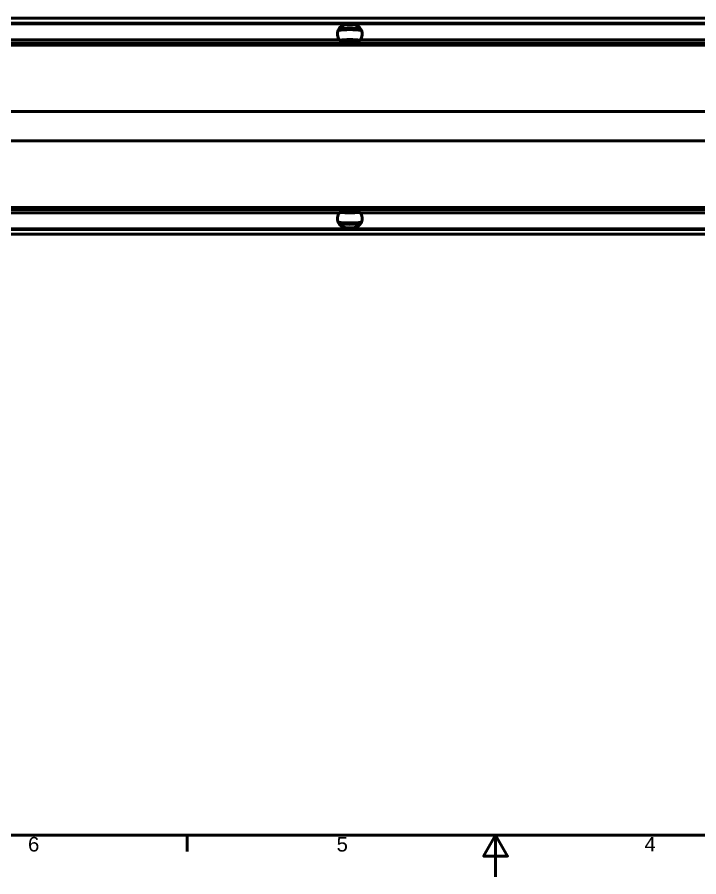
# Model space of a CAD drawing. Header units: millimetres. Extents: x 0 to 1485, y 0 to 1050.
# Drawn here: x 455 to 865, y 0 to 517 of the extents above; entities that cross this region are included whole.
import ezdxf

# ---------------------------------------------------------------- set-up
doc = ezdxf.new("R2010")
doc.units = ezdxf.units.MM
doc.header["$LTSCALE"] = 2.5
doc.layers.get('0').update_dxf_attribs({"lineweight": 50})
for name, color, linetype, lineweight in [('Rahmen_0', 7, 'Continuous', 50), ('Rahmen_2', 7, 'Continuous', 50), ('Sichtbare Kanten(DIN)', 7, 'Continuous', 50), ('Sichtbare tangentiale Kanten(DIN)', 7, 'Continuous', 50)]:
    doc.layers.add(name, color=color, linetype=linetype, lineweight=lineweight)
doc.styles.add('Aktuell-DINNach Layer', font='arial.ttf')

# ---------------------------------------------------------------- blocks, each defined once
blk = doc.blocks.new('Ränder Standardrahmen')
at = {"layer": 'Rahmen_0'}
blk.add_line((222.75, 10), (222.75, 6.1), dxfattribs=at)
at = {"layer": 'Rahmen_0', "flags": 128}
for points in [[(10, 10), (10, 410), (584, 410), (584, 10), (10, 10)], [(297, 0), (297, 10), (294.11, 5), (299.89, 5), (297, 10)]]:
    blk.add_lwpolyline(points, dxfattribs=at)
at = {"layer": 'Rahmen_2', "char_height": 3.5, "attachment_point": 7, "style": 'Aktuell-DINNach Layer'}
for s, insert in [('6', (184.46, 6.04)), ('5', (258.73, 6.04)), ('4', (332.83, 6.1))]:
    blk.add_mtext(s, dxfattribs=dict(at, insert=insert))

msp = doc.modelspace()

# ---------------------------------------------------------------- linework, layer by layer
at = {"layer": 'Sichtbare Kanten(DIN)'}
for p, q in [((405.294, 516.529), (1404.294, 516.529)), ((1404.294, 513.529), (405.294, 513.529)), ((652.794, 512.529), (656.794, 512.529)), ((649.631, 502.529), (659.956, 502.529)), ((405.294, 501.529), (652.794, 501.529)), ((661.947, 501.313), (639.253, 501.313)), ((652.794, 501.529), (656.794, 501.529)), ((656.794, 501.529), (1152.794, 501.529)), ((668.217, 501.529), (667.939, 501.425)), ((652.794, 401.529), (405.294, 401.529)), ((641.37, 401.529), (641.649, 401.634)), ((647.64, 401.745), (670.334, 401.745)), ((659.956, 400.529), (649.631, 400.529)), ((656.794, 401.529), (652.794, 401.529)), ((1152.794, 401.529), (656.794, 401.529)), ((405.294, 389.529), (1404.294, 389.529)), ((656.794, 390.529), (652.794, 390.529)), ((1404.294, 386.529), (405.294, 386.529))]:
    msp.add_line(p, q, dxfattribs=at)
for centre, radius, start, end in [((652.794, 507.029), 5.5, 90, 219.5212), ((656.794, 507.029), 5.5, 320.4788, 90), ((654.794, 451.529), 59, 83.65906, 96.34094), ((652.794, 396.029), 5.5, 140.4788, 270), ((656.794, 396.029), 5.5, 270, 39.5212), ((654.794, 451.529), 59, 263.65906, 276.34094)]:
    msp.add_arc(centre, radius, start, end, dxfattribs=at)
for centre, major_axis in [((661.947, 501.431), (6, 0)), ((647.64, 401.627), (-6, 0))]:
    msp.add_ellipse(centre, major_axis=major_axis, ratio=0.0196366, start_param=4.712389, end_param=6.2308254, dxfattribs=at)
for points, knots in [([(652.794, 501.529), (652.049, 501.529), (651.253, 501.688), (650.148, 502.19), (649.794, 502.4), (649.134, 502.902), (648.828, 503.194), (648.551, 503.529)], [0, 0, 0, 0, 0.26091612, 0.26091612, 0.39137418, 0.39137418, 0.52183224, 0.52183224, 0.52183224, 0.52183224]), ([(661.036, 503.529), (660.76, 503.194), (660.453, 502.902), (659.793, 502.4), (659.439, 502.19), (658.334, 501.688), (657.539, 501.529), (656.794, 501.529)], [1.17269479, 1.17269479, 1.17269479, 1.17269479, 1.30315285, 1.30315285, 1.43361091, 1.43361091, 1.69452703, 1.69452703, 1.69452703, 1.69452703]), ([(624.94, 501.425), (624.952, 501.421), (624.983, 501.418), (625.091, 501.409), (625.221, 501.403), (625.55, 501.391), (625.81, 501.384), (626.406, 501.372), (626.743, 501.367), (627.59, 501.355), (628.205, 501.349), (629.487, 501.338), (630.154, 501.334), (632.063, 501.324), (633.513, 501.319), (636.438, 501.314), (637.912, 501.313), (639.253, 501.313)], [9.1491529, 9.1491529, 9.1491529, 9.1491529, 9.1993262, 9.1993262, 9.2864287, 9.2864287, 9.4045244, 9.4045244, 9.5226201, 9.5226201, 9.7138124, 9.7138124, 9.9050047, 9.9050047, 10.3073026, 10.3073026, 10.7096005, 10.7096005, 10.7096005, 10.7096005]), ([(648.551, 399.529), (648.828, 399.865), (649.134, 400.156), (649.794, 400.658), (650.148, 400.868), (651.253, 401.371), (652.049, 401.529), (652.794, 401.529)], [1.17269479, 1.17269479, 1.17269479, 1.17269479, 1.30315285, 1.30315285, 1.43361091, 1.43361091, 1.69452703, 1.69452703, 1.69452703, 1.69452703]), ([(656.794, 401.529), (657.539, 401.529), (658.334, 401.371), (659.439, 400.868), (659.793, 400.658), (660.453, 400.156), (660.76, 399.865), (661.036, 399.529)], [0, 0, 0, 0, 0.26091612, 0.26091612, 0.39137418, 0.39137418, 0.52183224, 0.52183224, 0.52183224, 0.52183224]), ([(684.648, 401.634), (684.635, 401.637), (684.605, 401.641), (684.496, 401.649), (684.366, 401.656), (684.037, 401.668), (683.778, 401.674), (683.181, 401.686), (682.845, 401.692), (681.998, 401.703), (681.383, 401.71), (680.1, 401.72), (679.434, 401.725), (677.524, 401.735), (676.074, 401.739), (673.15, 401.744), (671.675, 401.745), (670.334, 401.745)], [9.1491529, 9.1491529, 9.1491529, 9.1491529, 9.1993262, 9.1993262, 9.2864287, 9.2864287, 9.4045244, 9.4045244, 9.5226201, 9.5226201, 9.7138124, 9.7138124, 9.9050047, 9.9050047, 10.3073026, 10.3073026, 10.7096005, 10.7096005, 10.7096005, 10.7096005])]:
    msp.add_open_spline(points, degree=3, knots=knots, dxfattribs=at)
for points, weights in [([(624.94, 501.425), (624.757, 501.477), (624.573, 501.529)], [1.00002002096, 1.00001924741, 1]), ([(684.648, 401.634), (684.831, 401.582), (685.015, 401.529)], [1.00002002093, 1.00001924738, 1])]:
    msp.add_rational_spline(points, weights, degree=2, dxfattribs=at)
at = {"layer": 'Sichtbare tangentiale Kanten(DIN)'}
for p, q in [((405.294, 513.129), (1404.294, 513.129)), ((405.294, 503.529), (648.551, 503.529)), ((661.036, 503.529), (1148.551, 503.529)), ((408.794, 500.355), (1400.794, 500.355)), ((661.947, 501.529), (661.947, 501.313)), ((667.939, 501.425), (667.939, 501.529)), ((408.794, 460.363), (1400.794, 460.363)), ((408.794, 442.695), (1400.794, 442.695)), ((648.551, 399.529), (405.294, 399.529)), ((408.794, 402.703), (1400.794, 402.703)), ((641.649, 401.634), (641.649, 401.529)), ((647.64, 401.529), (647.64, 401.745)), ((1148.551, 399.529), (661.036, 399.529)), ((1404.294, 389.929), (405.294, 389.929))]:
    msp.add_line(p, q, dxfattribs=at)
for radius, start, end in [(58.145, 83.05282, 96.94718), (52.153, 83.31802, 96.68198), (58.145, 120.69252, 120.89338), (52.153, 106.52148, 107.33644), (52.153, 263.31802, 276.68198), (52.153, 286.52148, 287.33644), (58.145, 300.69252, 300.89338), (58.145, 263.05282, 276.94718)]:
    msp.add_arc((654.794, 451.529), radius, start, end, dxfattribs=at)

# ---------------------------------------------------------------- block references
at = {"xscale": 2.5, "yscale": 2.5, "zscale": 2.5}
msp.add_blockref('Ränder Standardrahmen', (0, 0), dxfattribs=at)

doc.saveas('drawing.dxf')
